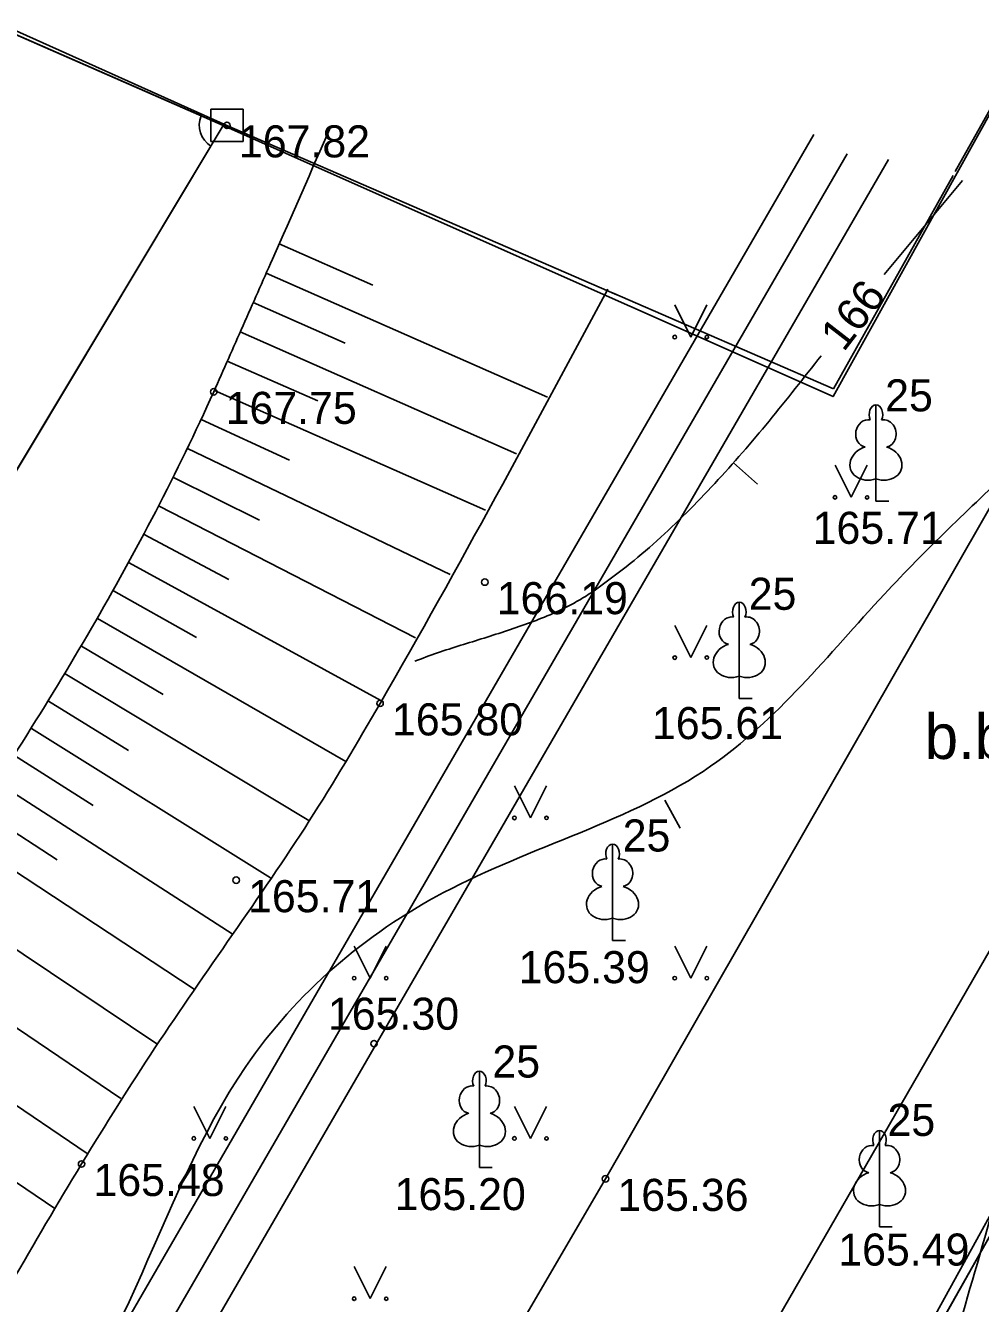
# Model space of a CAD drawing. Extents: x 635052 to 635250, y 303525 to 303666.
# Drawn here: x 635135.99 to 635150.88, y 303596.26 to 303616.19 of the extents above; entities that cross this region are included whole.
import ezdxf

# ---------------------------------------------------------------- set-up
doc = ezdxf.new("R2010")
doc.units = 0
for name, color, linetype in [('CELI_CMAL_####_####_#', 7, 'Continuous'), ('CELI_CSEG_####_TKST_#', 7, 'Continuous'), ('NORB_ELEM_####_####_#', 7, 'Continuous'), ('NORB_ZOGS_MBST_####_#', 7, 'Continuous'), ('NORB_ZOGS_SBST_####_#', 7, 'Continuous'), ('RELJ_AATZ_####_TKST_#', 7, 'Continuous'), ('RELJ_ELEM_####_####_#', 7, 'Continuous'), ('RELJ_HORZ_####_TKST_#', 7, 'Continuous'), ('RELJ_HORZ_PAMT_####_#', 7, 'Continuous'), ('RELJ_HORZ_RESN_####_#', 7, 'Continuous'), ('RELJ_NOGA_####_####_#', 7, 'Continuous'), ('RELJ_NOGL_####_####_#', 7, 'Continuous'), ('ROBZ_UZMR_####_####_#', 7, 'Continuous'), ('SILT_VADP_UDEN_####_#', 7, 'Continuous'), ('SILT_VADP_UDEN_TKAM_#', 7, 'Continuous'), ('TERT_DIAM_####_TKST_#', 7, 'Continuous'), ('TERT_ELEM_####_####_#', 7, 'Continuous')]:
    doc.layers.add(name, color=color, linetype=linetype)

msp = doc.modelspace()

# ---------------------------------------------------------------- linework, layer by layer
at = {"layer": 'CELI_CMAL_####_####_#'}
for points in [[(635153.308, 303612.661), (635145.03, 303598.205), (635141.386, 303591.954), (635140.757, 303591.443), (635139.685, 303590.636), (635139.12, 303589.644), (635137.254, 303586.364), (635136.892, 303585.745), (635136.167, 303584.653), (635136.06, 303583.971), (635135.831, 303582.807), (635135.755, 303582.268), (635131.813, 303575.247)], [(635142.581, 303587.035), (635147.707, 303596.01), (635156.213, 303610.78)]]:
    msp.add_lwpolyline(points, dxfattribs=at)
at = {"layer": 'NORB_ELEM_####_####_#'}
for p, q in [((635138.877, 303614.388), (635138.877, 303614.888)), ((635138.877, 303614.888), (635139.377, 303614.888)), ((635139.377, 303614.388), (635139.377, 303614.888)), ((635138.877, 303614.388), (635139.377, 303614.388))]:
    msp.add_line(p, q, dxfattribs=at)
msp.add_circle((635139.127, 303614.638), 0.0504, dxfattribs=at)
at = {"layer": 'NORB_ZOGS_MBST_####_#'}
msp.add_lwpolyline([(635144.777, 303586.282), (635151.495, 303598.486), (635158.067, 303610.233)], dxfattribs=at)
at = {"layer": 'NORB_ZOGS_SBST_####_#'}
for p, q in [((635164.435, 303638.836), (635150.484, 303613.917)), ((635139.127, 303614.638), (635134.934, 303616.517)), ((635145.206, 303611.995), (635139.127, 303614.638)), ((635150.45, 303613.857), (635148.585, 303610.526)), ((635148.585, 303610.526), (635145.138, 303612.025))]:
    msp.add_line(p, q, dxfattribs=at)
at = {"layer": 'RELJ_ELEM_####_####_#'}
for centre in [(635138.92, 303610.481), (635143.148, 303607.513), (635141.515, 303605.622), (635139.27, 303602.864), (635141.42, 303600.313), (635136.859, 303598.437), (635145.03, 303598.205)]:
    msp.add_circle(centre, 0.05, dxfattribs=at)
at = {"layer": 'RELJ_HORZ_PAMT_####_#'}
msp.add_line((635146.197, 303603.675), (635145.953, 303604.111), dxfattribs=at)
for points in [[(635132.485, 303591.987), (635135.682, 303593.501), (635139.42, 303599.956), (635142.502, 303602.669), (635146.669, 303604.64), (635149.38, 303607.325), (635151.387, 303609.306)], [(635147.483, 303584.604), (635148.265, 303586.526), (635149.712, 303587.602), (635150.005, 303588.255), (635148.848, 303589.365), (635149.386, 303592.499), (635150.527, 303595.844), (635151.636, 303600.153), (635151.96, 303603.395)]]:
    msp.add_spline(points, degree=3, dxfattribs=at)
at = {"layer": 'RELJ_HORZ_RESN_####_#'}
for p, q in [((635149.377, 303612.311), (635150.595, 303613.776)), ((635147.398, 303609.041), (635147.024, 303609.372))]:
    msp.add_line(p, q, dxfattribs=at)
msp.add_spline([(635142.055, 303606.279), (635142.41, 303606.409), (635142.772, 303606.527), (635143.502, 303606.758), (635144.208, 303607.024), (635144.54, 303607.187), (635144.698, 303607.279), (635144.776, 303607.328), (635144.851, 303607.379), (635145.353, 303607.753), (635145.832, 303608.159), (635146.734, 303609.052), (635147.58, 303610.025), (635147.989, 303610.531), (635148.393, 303611.045)], degree=3, dxfattribs=at)
at = {"layer": 'RELJ_NOGA_####_####_#'}
for p, q in [((635139.94, 303612.791), (635141.403, 303612.145)), ((635139.738, 303612.333), (635144.126, 303610.396)), ((635139.536, 303611.876), (635140.972, 303611.242)), ((635139.334, 303611.419), (635143.643, 303609.516)), ((635139.132, 303610.961), (635140.542, 303610.339)), ((635138.93, 303610.504), (635143.159, 303608.636)), ((635138.725, 303610.048), (635140.1, 303609.415)), ((635138.512, 303609.595), (635142.609, 303607.634)), ((635138.293, 303609.146), (635139.635, 303608.479)), ((635138.068, 303608.7), (635142.065, 303606.644)), ((635137.836, 303608.257), (635139.155, 303607.556)), ((635137.599, 303607.816), (635141.528, 303605.667)), ((635137.356, 303607.379), (635138.654, 303606.65)), ((635137.109, 303606.945), (635140.979, 303604.714)), ((635136.857, 303606.513), (635138.131, 303605.761)), ((635136.601, 303606.083), (635140.401, 303603.793)), ((635136.341, 303605.656), (635137.59, 303604.889)), ((635136.077, 303605.231), (635139.807, 303602.899)), ((635135.811, 303604.808), (635137.038, 303604.029)), ((635135.541, 303604.387), (635139.208, 303602.025)), ((635135.269, 303603.968), (635136.479, 303603.179)), ((635134.995, 303603.55), (635138.614, 303601.164)), ((635134.441, 303602.717), (635138.033, 303600.311)), ((635133.883, 303601.888), (635137.474, 303599.458)), ((635133.322, 303601.06), (635136.944, 303598.601)), ((635132.761, 303600.232), (635136.441, 303597.742))]:
    msp.add_line(p, q, dxfattribs=at)
msp.add_spline([(635140.748, 303614.62), (635139.836, 303612.55), (635139.379, 303611.515), (635139.15, 303610.998), (635138.92, 303610.481), (635137.015, 303606.796), (635134.804, 303603.272), (635132.474, 303599.811), (635131.322, 303598.074), (635130.209, 303596.316), (635127.586, 303592.03), (635124.965, 303587.743), (635122.449, 303583.513), (635119.989, 303579.248), (635117.525, 303574.987), (635116.272, 303572.869), (635114.994, 303570.766), (635113.411, 303568.291), (635111.777, 303565.85), (635110.133, 303563.414), (635108.522, 303560.957), (635108.341, 303560.672)], degree=3, dxfattribs=at)
at = {"layer": 'RELJ_NOGL_####_####_#'}
msp.add_spline([(635145.065, 303612.084), (635141.515, 303605.622), (635140.411, 303603.79), (635139.213, 303602.015), (635138.003, 303600.246), (635136.859, 303598.437), (635134.685, 303594.691), (635132.548, 303590.925), (635128.375, 303583.339), (635126.443, 303579.717), (635124.56, 303576.068), (635122.683, 303572.417), (635120.766, 303568.79), (635119.987, 303567.461), (635119.133, 303566.178), (635117.302, 303563.684), (635115.474, 303561.188), (635115.117, 303560.672)], degree=3, dxfattribs=at)
at = {"layer": 'ROBZ_UZMR_####_####_#'}
for p, q in [((635170.538, 303631.974), (635130.388, 303560.672)), ((635130.388, 303560.672), (635170.538, 303631.974)), ((635138.727, 303614.786), (635110.084, 303627.345)), ((635115.964, 303576.105), (635138.877, 303614.314))]:
    msp.add_line(p, q, dxfattribs=at)
for points in [[(635168.655, 303646.635), (635148.58, 303610.406), (635139.07, 303614.636), (635106.709, 303560.672)], [(635117.544, 303646.635), (635109.74, 303627.496), (635139.07, 303614.636), (635148.58, 303610.406), (635168.655, 303646.635)], [(635106.709, 303560.672), (635139.07, 303614.636), (635109.74, 303627.496), (635080.758, 303560.672)]]:
    msp.add_lwpolyline(points, dxfattribs=at)
msp.add_arc((635139.07, 303614.636), 0.375, 156.3245, 239.0499, dxfattribs=at)
at = {"layer": 'SILT_VADP_UDEN_####_#'}
msp.add_line((635120.968, 303566.135), (635148.799, 303614.193), dxfattribs=at)
at = {"layer": 'SILT_VADP_UDEN_TKAM_#'}
for p, q in [((635120.924, 303567.257), (635148.279, 303614.494)), ((635121.951, 303566.635), (635149.442, 303614.107))]:
    msp.add_line(p, q, dxfattribs=at)
at = {"layer": 'TERT_ELEM_####_####_#'}
for p, q in [((635146.11, 303611.836), (635146.36, 303611.336)), ((635146.36, 303611.336), (635146.61, 303611.836)), ((635148.61, 303609.336), (635148.86, 303608.836)), ((635148.86, 303608.836), (635149.11, 303609.336)), ((635149.247, 303609.124), (635149.247, 303608.777)), ((635149.247, 303608.777), (635149.447, 303608.777)), ((635146.11, 303606.836), (635146.36, 303606.336)), ((635146.36, 303606.336), (635146.61, 303606.836)), ((635147.117, 303606.046), (635147.117, 303605.699)), ((635147.117, 303605.699), (635147.317, 303605.699)), ((635143.61, 303604.336), (635143.86, 303603.836)), ((635143.86, 303603.836), (635144.11, 303604.336)), ((635145.14, 303602.272), (635145.14, 303601.925)), ((635141.11, 303601.836), (635141.36, 303601.336)), ((635141.36, 303601.336), (635141.61, 303601.836)), ((635145.14, 303601.925), (635145.34, 303601.925)), ((635146.11, 303601.836), (635146.36, 303601.336)), ((635146.36, 303601.336), (635146.61, 303601.836)), ((635138.61, 303599.336), (635138.86, 303598.836)), ((635138.86, 303598.836), (635139.11, 303599.336)), ((635143.61, 303599.336), (635143.86, 303598.836)), ((635143.86, 303598.836), (635144.11, 303599.336)), ((635143.063, 303598.731), (635143.063, 303598.384)), ((635143.063, 303598.384), (635143.263, 303598.384)), ((635149.303, 303597.805), (635149.303, 303597.458)), ((635149.303, 303597.458), (635149.503, 303597.458)), ((635141.11, 303596.836), (635141.36, 303596.336)), ((635141.36, 303596.336), (635141.61, 303596.836))]:
    msp.add_line(p, q, dxfattribs=at)
for points in [[(635149.247, 303610.277), (635149.247, 303609.124)], [(635149.337, 303610.045), (635149.336, 303610.046)], [(635147.117, 303607.199), (635147.117, 303606.046)], [(635147.206, 303606.967), (635147.205, 303606.968)], [(635145.14, 303603.425), (635145.14, 303602.272)], [(635145.229, 303603.192), (635145.228, 303603.193)], [(635143.063, 303599.884), (635143.063, 303598.731)], [(635143.153, 303599.652), (635143.152, 303599.653)], [(635149.303, 303598.958), (635149.303, 303597.805)], [(635149.393, 303598.725), (635149.392, 303598.726)]]:
    msp.add_lwpolyline(points, dxfattribs=at)
for centre, radius in [((635146.11, 303611.335), 0.028), ((635146.61, 303611.335), 0.0263), ((635148.61, 303608.835), 0.028), ((635149.11, 303608.835), 0.0263), ((635146.11, 303606.335), 0.028), ((635146.61, 303606.335), 0.0263), ((635143.61, 303603.835), 0.028), ((635144.11, 303603.835), 0.0263), ((635141.11, 303601.335), 0.028), ((635141.61, 303601.335), 0.0263), ((635146.11, 303601.335), 0.028), ((635146.61, 303601.335), 0.0263), ((635138.61, 303598.835), 0.028), ((635139.11, 303598.835), 0.0263), ((635143.61, 303598.835), 0.028), ((635144.11, 303598.835), 0.0263), ((635141.11, 303596.335), 0.028), ((635141.61, 303596.335), 0.0263)]:
    msp.add_circle(centre, radius, dxfattribs=at)
for centre, major_axis, ratio, start_param, end_param in [((635149.248, 303610.127), (0, -0.15), 0.707107, 3.14537, 5.287485), ((635149.247, 303610.127), (0, -0.15), 0.707107, 0.995701, 3.137816), ((635149.119, 303609.832), (-0.039, -0.212), 0.861323, 3.141593, 6.283185), ((635149.376, 303609.832), (0.039, -0.212), 0.861323, 0, 3.141593), ((635149.158, 303609.37), (0.307, 0.095), 0.814445, 1.570796, 4.752015), ((635149.337, 303609.37), (-0.307, 0.095), 0.814445, 1.531171, 4.712389), ((635147.117, 303607.05), (0, -0.15), 0.707107, 3.14537, 5.287485), ((635147.116, 303607.05), (0, -0.15), 0.707107, 0.995701, 3.137816), ((635146.988, 303606.755), (-0.039, -0.212), 0.861323, 3.141593, 6.283185), ((635147.245, 303606.755), (0.039, -0.212), 0.861323, 0, 3.141593), ((635147.027, 303606.292), (0.307, 0.095), 0.814445, 1.570796, 4.752015), ((635147.206, 303606.292), (-0.307, 0.095), 0.814445, 1.531171, 4.712389), ((635145.14, 303603.275), (0, -0.15), 0.707107, 3.14537, 5.287485), ((635145.14, 303603.275), (0, -0.15), 0.707107, 0.995701, 3.137816), ((635145.012, 303602.98), (-0.039, -0.212), 0.861323, 3.141593, 6.283185), ((635145.268, 303602.98), (0.039, -0.212), 0.861323, 0, 3.141593), ((635145.05, 303602.517), (0.307, 0.095), 0.814445, 1.570796, 4.752015), ((635145.229, 303602.517), (-0.307, 0.095), 0.814445, 1.531171, 4.712389), ((635143.064, 303599.734), (0, -0.15), 0.707107, 3.14537, 5.287485), ((635143.063, 303599.734), (0, -0.15), 0.707107, 0.995701, 3.137816), ((635142.935, 303599.439), (-0.039, -0.212), 0.861323, 3.141593, 6.283185), ((635143.192, 303599.439), (0.039, -0.212), 0.861323, 0, 3.141593), ((635142.974, 303598.977), (0.307, 0.095), 0.814445, 1.570796, 4.752015), ((635143.153, 303598.977), (-0.307, 0.095), 0.814445, 1.531171, 4.712389), ((635149.304, 303598.808), (0, -0.15), 0.707107, 3.14537, 5.287485), ((635149.303, 303598.808), (0, -0.15), 0.707107, 0.995701, 3.137816), ((635149.175, 303598.513), (-0.039, -0.212), 0.861323, 3.141593, 6.283185), ((635149.432, 303598.513), (0.039, -0.212), 0.861323, 0, 3.141593), ((635149.214, 303598.051), (0.307, 0.095), 0.814445, 1.570796, 4.752015), ((635149.393, 303598.051), (-0.307, 0.095), 0.814445, 1.531171, 4.712389)]:
    msp.add_ellipse(centre, major_axis=major_axis, ratio=ratio, start_param=start_param, end_param=end_param, dxfattribs=at)

# ---------------------------------------------------------------- texts
at = {"layer": 'CELI_CSEG_####_TKST_#'}
msp.add_text('b.br.', height=0.7, dxfattribs=at).set_placement((635150.008, 303604.755))
at = {"layer": 'RELJ_AATZ_####_TKST_#'}
for s, p in [(' 167.82', (635139.127, 303614.138)), (' 167.75', (635138.92, 303609.981)), (' 165.71', (635148.075, 303608.11)), (' 166.19', (635143.148, 303607.013)), (' 165.80', (635141.515, 303605.122)), (' 165.61', (635145.569, 303605.064)), (' 165.71', (635139.27, 303602.364)), (' 165.39', (635143.49, 303601.257)), (' 165.30', (635140.516, 303600.531)), (' 165.48', (635136.859, 303597.937)), (' 165.20', (635141.556, 303597.717)), (' 165.36', (635145.03, 303597.705)), (' 165.49', (635148.474, 303596.852))]:
    msp.add_text(s, height=0.5, dxfattribs=at).set_placement(p)
at = {"layer": 'RELJ_HORZ_####_TKST_#'}
msp.add_text('166', height=0.5, rotation=52.2632, dxfattribs=at).set_placement((635148.744, 303611.09))
at = {"layer": 'TERT_DIAM_####_TKST_#'}
for p in [(635149.391, 303610.176), (635147.263, 303607.081), (635145.298, 303603.311), (635143.266, 303599.785), (635149.428, 303598.874)]:
    msp.add_text('25', height=0.5, dxfattribs=at).set_placement(p)

doc.saveas('drawing.dxf')
